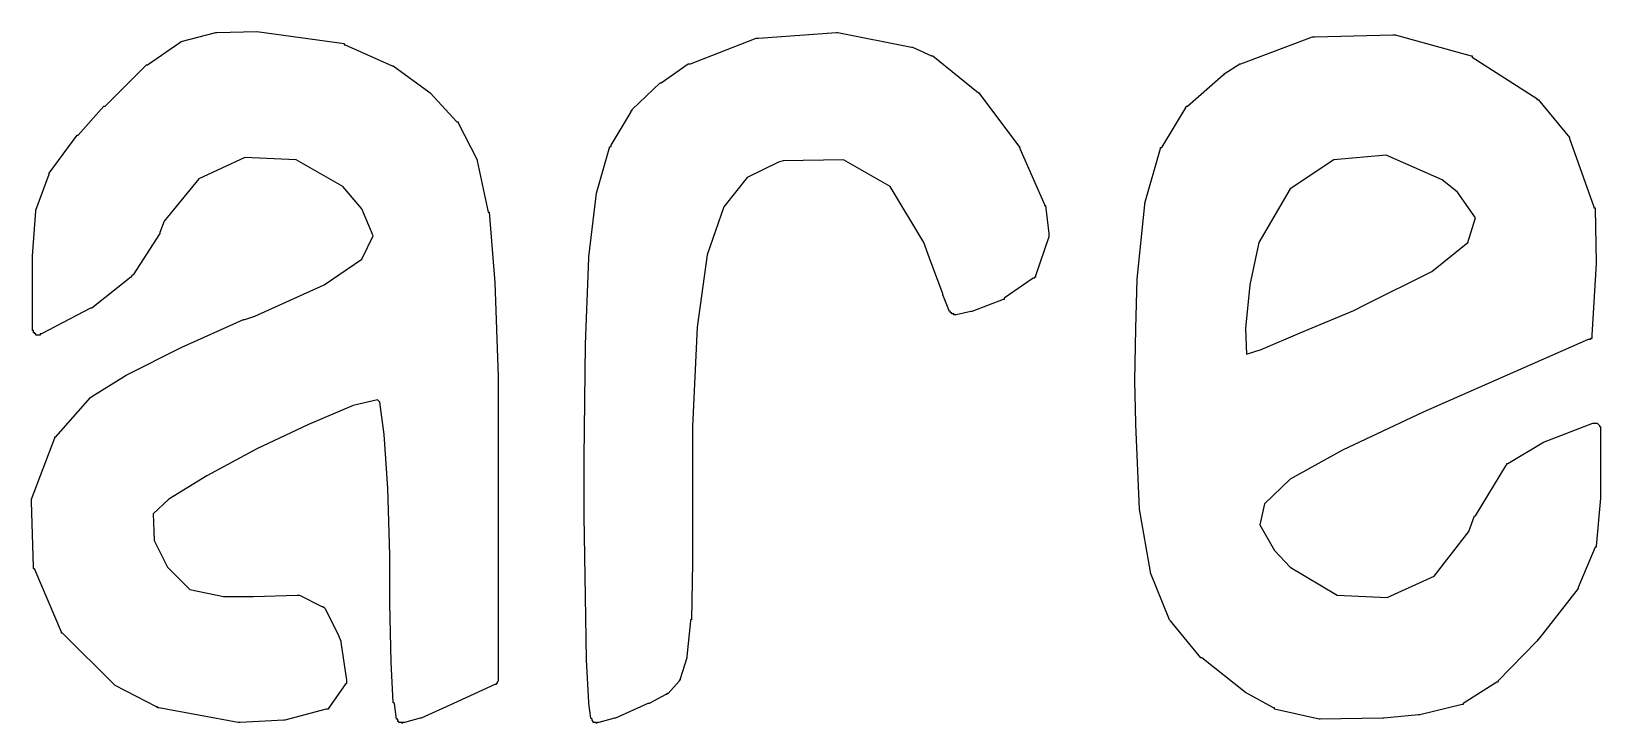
# Model space of a CAD drawing. Extents: x 122.8 to 186.2, y -119.4 to -70.3.
# Drawn here: x 184.746 to 186.151, y -112.034 to -111.414 of the extents above; entities that cross this region are included whole.
import ezdxf

# ---------------------------------------------------------------- set-up
doc = ezdxf.new("R2010")
doc.units = 0
doc.layers.add('BLACK', color=7, linetype='CONTINUOUS')

msp = doc.modelspace()

# ---------------------------------------------------------------- linework, layer by layer
at = {"layer": 'BLACK', "linetype": 'CONTINUOUS'}
for p, q in [((184.88, -111.423), (184.911, -111.415)), ((184.911, -111.415), (184.911, -111.415)), ((184.911, -111.415), (184.911, -111.415)), ((184.911, -111.415), (184.912, -111.415)), ((184.912, -111.415), (184.948, -111.414)), ((184.912, -111.415), (184.912, -111.415)), ((184.912, -111.415), (184.912, -111.415)), ((184.948, -111.414), (184.948, -111.414)), ((184.948, -111.414), (184.948, -111.414)), ((184.948, -111.414), (184.948, -111.414)), ((184.948, -111.414), (185.026, -111.425)), ((185.397, -111.42), (185.467, -111.415)), ((185.467, -111.415), (185.467, -111.415)), ((185.467, -111.415), (185.467, -111.415)), ((185.467, -111.415), (185.467, -111.415)), ((185.467, -111.415), (185.467, -111.415)), ((185.467, -111.415), (185.468, -111.415)), ((185.468, -111.415), (185.468, -111.415)), ((185.468, -111.415), (185.468, -111.415)), ((185.468, -111.415), (185.534, -111.428)), ((184.85, -111.444), (184.879, -111.424)), ((184.879, -111.424), (184.88, -111.423)), ((184.879, -111.424), (184.879, -111.424)), ((184.879, -111.424), (184.879, -111.424)), ((184.879, -111.424), (184.879, -111.424)), ((184.879, -111.424), (184.879, -111.424)), ((184.88, -111.423), (184.88, -111.423)), ((184.88, -111.423), (184.88, -111.423)), ((185.026, -111.425), (185.026, -111.425)), ((185.026, -111.425), (185.026, -111.425)), ((185.026, -111.425), (185.026, -111.425)), ((185.026, -111.425), (185.026, -111.426)), ((185.026, -111.426), (185.027, -111.426)), ((185.027, -111.426), (185.027, -111.426)), ((185.027, -111.426), (185.027, -111.426)), ((185.027, -111.426), (185.069, -111.445)), ((185.336, -111.443), (185.395, -111.42)), ((185.395, -111.42), (185.395, -111.42)), ((185.395, -111.42), (185.396, -111.42)), ((185.396, -111.42), (185.396, -111.42)), ((185.396, -111.42), (185.396, -111.42)), ((185.396, -111.42), (185.396, -111.42)), ((185.396, -111.42), (185.397, -111.42)), ((185.397, -111.42), (185.397, -111.42)), ((185.534, -111.428), (185.534, -111.428)), ((185.534, -111.428), (185.534, -111.428)), ((185.534, -111.428), (185.534, -111.428)), ((185.534, -111.428), (185.534, -111.428)), ((185.534, -111.428), (185.535, -111.428)), ((185.535, -111.428), (185.535, -111.428)), ((185.535, -111.428), (185.535, -111.428)), ((185.535, -111.428), (185.552, -111.436)), ((185.829, -111.443), (185.893, -111.419)), ((185.893, -111.419), (185.893, -111.419)), ((185.893, -111.419), (185.894, -111.419)), ((185.894, -111.419), (185.894, -111.419)), ((185.894, -111.419), (185.894, -111.419)), ((185.894, -111.419), (185.894, -111.419)), ((185.894, -111.419), (185.895, -111.419)), ((185.895, -111.419), (185.965, -111.417)), ((185.895, -111.419), (185.895, -111.419)), ((185.965, -111.417), (185.965, -111.417)), ((185.965, -111.417), (185.966, -111.417)), ((185.966, -111.417), (185.966, -111.417)), ((185.966, -111.417), (185.966, -111.417)), ((185.966, -111.417), (185.966, -111.417)), ((185.966, -111.417), (185.967, -111.417)), ((185.967, -111.417), (185.967, -111.417)), ((185.967, -111.417), (186.035, -111.436)), ((184.812, -111.481), (184.849, -111.444)), ((184.849, -111.444), (184.849, -111.444)), ((184.849, -111.444), (184.849, -111.444)), ((184.849, -111.444), (184.85, -111.444)), ((185.31, -111.46), (185.334, -111.443)), ((185.334, -111.443), (185.335, -111.443)), ((185.335, -111.443), (185.335, -111.443)), ((185.335, -111.443), (185.335, -111.443)), ((185.335, -111.443), (185.335, -111.443)), ((185.335, -111.443), (185.335, -111.443)), ((185.335, -111.443), (185.335, -111.443)), ((185.335, -111.443), (185.336, -111.443)), ((185.552, -111.436), (185.552, -111.436)), ((185.552, -111.436), (185.552, -111.436)), ((185.552, -111.436), (185.552, -111.436)), ((185.552, -111.436), (185.553, -111.436)), ((185.553, -111.436), (185.553, -111.436)), ((185.553, -111.436), (185.553, -111.436)), ((185.553, -111.436), (185.553, -111.436)), ((185.553, -111.436), (185.594, -111.469)), ((185.814, -111.452), (185.828, -111.443)), ((185.828, -111.443), (185.828, -111.443)), ((185.828, -111.443), (185.828, -111.443)), ((185.828, -111.443), (185.828, -111.443)), ((185.828, -111.443), (185.828, -111.443)), ((185.828, -111.443), (185.829, -111.443)), ((185.829, -111.443), (185.829, -111.443)), ((185.829, -111.443), (185.829, -111.443)), ((186.035, -111.436), (186.035, -111.436)), ((186.035, -111.436), (186.035, -111.436)), ((186.035, -111.436), (186.035, -111.436)), ((186.035, -111.436), (186.036, -111.436)), ((186.036, -111.436), (186.036, -111.437)), ((186.036, -111.437), (186.036, -111.437)), ((186.036, -111.437), (186.036, -111.437)), ((186.036, -111.437), (186.094, -111.474)), ((185.069, -111.445), (185.069, -111.445)), ((185.069, -111.445), (185.069, -111.445)), ((185.069, -111.445), (185.07, -111.445)), ((185.07, -111.445), (185.102, -111.468)), ((185.781, -111.481), (185.813, -111.453)), ((185.813, -111.453), (185.813, -111.453)), ((185.813, -111.453), (185.814, -111.453)), ((185.814, -111.453), (185.814, -111.452)), ((185.102, -111.468), (185.102, -111.468)), ((185.102, -111.468), (185.103, -111.469)), ((185.103, -111.469), (185.103, -111.469)), ((185.103, -111.469), (185.103, -111.469)), ((185.103, -111.469), (185.127, -111.495)), ((185.284, -111.484), (185.309, -111.46)), ((185.309, -111.46), (185.309, -111.46)), ((185.309, -111.46), (185.309, -111.46)), ((185.309, -111.46), (185.31, -111.46)), ((185.594, -111.469), (185.595, -111.469)), ((185.595, -111.469), (185.595, -111.469)), ((185.595, -111.469), (185.595, -111.469)), ((185.595, -111.469), (185.595, -111.47)), ((185.595, -111.47), (185.595, -111.47)), ((185.595, -111.47), (185.595, -111.47)), ((185.595, -111.47), (185.595, -111.47)), ((185.595, -111.47), (185.631, -111.518)), ((184.788, -111.507), (184.811, -111.481)), ((184.811, -111.481), (184.812, -111.481)), ((184.812, -111.481), (184.812, -111.481)), ((184.812, -111.481), (184.812, -111.481)), ((185.265, -111.516), (185.283, -111.486)), ((185.283, -111.486), (185.283, -111.485)), ((185.283, -111.485), (185.283, -111.485)), ((185.283, -111.485), (185.283, -111.485)), ((185.283, -111.485), (185.283, -111.485)), ((185.283, -111.485), (185.283, -111.485)), ((185.283, -111.485), (185.284, -111.485)), ((185.284, -111.485), (185.284, -111.484)), ((185.758, -111.518), (185.78, -111.482)), ((185.78, -111.482), (185.78, -111.481)), ((185.78, -111.481), (185.781, -111.481)), ((185.78, -111.482), (185.78, -111.482)), ((185.78, -111.482), (185.78, -111.482)), ((185.78, -111.482), (185.78, -111.482)), ((185.78, -111.482), (185.78, -111.482)), ((185.781, -111.481), (185.781, -111.481)), ((186.094, -111.474), (186.094, -111.474)), ((186.094, -111.474), (186.094, -111.475)), ((186.094, -111.475), (186.094, -111.475)), ((186.094, -111.475), (186.094, -111.475)), ((186.094, -111.475), (186.095, -111.475)), ((186.095, -111.475), (186.095, -111.475)), ((186.095, -111.475), (186.095, -111.475)), ((186.095, -111.475), (186.123, -111.509)), ((185.127, -111.495), (185.127, -111.495)), ((185.127, -111.495), (185.127, -111.495)), ((185.127, -111.495), (185.127, -111.495)), ((185.127, -111.495), (185.128, -111.495)), ((185.128, -111.495), (185.128, -111.496)), ((185.128, -111.496), (185.128, -111.496)), ((185.128, -111.496), (185.128, -111.496)), ((185.128, -111.496), (185.145, -111.529)), ((184.762, -111.541), (184.787, -111.507)), ((184.787, -111.507), (184.787, -111.507)), ((184.787, -111.507), (184.787, -111.507)), ((184.787, -111.507), (184.788, -111.507)), ((186.123, -111.509), (186.123, -111.509)), ((186.123, -111.509), (186.123, -111.509)), ((186.123, -111.509), (186.123, -111.51)), ((186.123, -111.51), (186.123, -111.51)), ((186.123, -111.51), (186.123, -111.51)), ((186.123, -111.51), (186.123, -111.51)), ((186.123, -111.51), (186.123, -111.51)), ((186.123, -111.51), (186.145, -111.571)), ((184.937, -111.527), (184.896, -111.546)), ((184.983, -111.529), (184.937, -111.527)), ((185.252, -111.559), (185.264, -111.517)), ((185.264, -111.517), (185.264, -111.517)), ((185.264, -111.517), (185.264, -111.517)), ((185.264, -111.517), (185.264, -111.517)), ((185.264, -111.517), (185.265, -111.517)), ((185.265, -111.517), (185.265, -111.516)), ((185.265, -111.516), (185.265, -111.516)), ((185.265, -111.516), (185.265, -111.516)), ((185.631, -111.518), (185.631, -111.518)), ((185.631, -111.518), (185.631, -111.518)), ((185.631, -111.518), (185.631, -111.518)), ((185.631, -111.518), (185.631, -111.518)), ((185.631, -111.518), (185.631, -111.518)), ((185.631, -111.518), (185.631, -111.519)), ((185.631, -111.519), (185.631, -111.519)), ((185.631, -111.519), (185.653, -111.569)), ((185.743, -111.568), (185.757, -111.519)), ((185.757, -111.519), (185.757, -111.518)), ((185.757, -111.518), (185.758, -111.518)), ((185.757, -111.519), (185.757, -111.519)), ((185.757, -111.519), (185.757, -111.519)), ((185.757, -111.519), (185.757, -111.519)), ((185.757, -111.519), (185.757, -111.519)), ((185.758, -111.518), (185.758, -111.518)), ((185.959, -111.525), (185.912, -111.529)), ((186.009, -111.547), (185.959, -111.525)), ((184.75, -111.574), (184.762, -111.542)), ((184.762, -111.542), (184.762, -111.541)), ((184.762, -111.541), (184.762, -111.541)), ((184.762, -111.541), (184.762, -111.541)), ((184.762, -111.542), (184.762, -111.542)), ((184.762, -111.542), (184.762, -111.542)), ((184.762, -111.542), (184.762, -111.542)), ((184.762, -111.542), (184.762, -111.542)), ((185.025, -111.553), (184.983, -111.529)), ((185.145, -111.529), (185.145, -111.529)), ((185.145, -111.529), (185.145, -111.529)), ((185.145, -111.529), (185.145, -111.529)), ((185.145, -111.529), (185.145, -111.53)), ((185.145, -111.53), (185.145, -111.53)), ((185.145, -111.53), (185.145, -111.53)), ((185.145, -111.53), (185.145, -111.53)), ((185.145, -111.53), (185.155, -111.576)), ((185.415, -111.531), (185.387, -111.545)), ((185.419, -111.53), (185.415, -111.531)), ((185.473, -111.529), (185.419, -111.53)), ((185.515, -111.553), (185.473, -111.529)), ((185.912, -111.529), (185.873, -111.555)), ((184.896, -111.546), (184.865, -111.584)), ((185.042, -111.573), (185.025, -111.553)), ((185.387, -111.545), (185.366, -111.571)), ((185.545, -111.603), (185.515, -111.553)), ((185.873, -111.555), (185.845, -111.603)), ((186.023, -111.558), (186.009, -111.547)), ((185.245, -111.616), (185.252, -111.559)), ((185.252, -111.559), (185.252, -111.559)), ((185.252, -111.559), (185.252, -111.559)), ((185.252, -111.559), (185.252, -111.559)), ((185.366, -111.571), (185.351, -111.614)), ((185.653, -111.569), (185.653, -111.569)), ((185.653, -111.569), (185.653, -111.569)), ((185.653, -111.569), (185.653, -111.569)), ((185.653, -111.569), (185.653, -111.57)), ((185.653, -111.57), (185.654, -111.57)), ((185.654, -111.57), (185.654, -111.57)), ((185.654, -111.57), (185.654, -111.57)), ((185.654, -111.57), (185.657, -111.595)), ((185.736, -111.636), (185.743, -111.569)), ((185.743, -111.569), (185.743, -111.568)), ((185.743, -111.568), (185.743, -111.568)), ((185.743, -111.569), (185.743, -111.569)), ((186.039, -111.581), (186.023, -111.558)), ((186.145, -111.571), (186.145, -111.571)), ((186.145, -111.571), (186.145, -111.572)), ((184.747, -111.615), (184.75, -111.575)), ((184.75, -111.575), (184.75, -111.574)), ((184.75, -111.574), (184.75, -111.574)), ((184.75, -111.574), (184.75, -111.574)), ((184.75, -111.574), (184.75, -111.574)), ((184.75, -111.575), (184.75, -111.575)), ((184.75, -111.575), (184.75, -111.575)), ((184.75, -111.575), (184.75, -111.575)), ((184.865, -111.584), (184.861, -111.594)), ((185.052, -111.597), (185.042, -111.573)), ((185.155, -111.576), (185.155, -111.576)), ((185.155, -111.576), (185.156, -111.576)), ((185.156, -111.576), (185.156, -111.576)), ((185.156, -111.576), (185.161, -111.639)), ((186.032, -111.603), (186.039, -111.581)), ((186.145, -111.572), (186.146, -111.572)), ((186.146, -111.572), (186.146, -111.572)), ((186.146, -111.572), (186.146, -111.572)), ((186.146, -111.572), (186.146, -111.573)), ((186.146, -111.573), (186.146, -111.573)), ((186.146, -111.573), (186.147, -111.621)), ((184.861, -111.595), (184.837, -111.632)), ((184.861, -111.594), (184.861, -111.594)), ((184.861, -111.594), (184.861, -111.594)), ((184.861, -111.594), (184.861, -111.595)), ((185.042, -111.618), (185.052, -111.597)), ((185.657, -111.598), (185.645, -111.633)), ((185.657, -111.595), (185.657, -111.595)), ((185.657, -111.595), (185.657, -111.596)), ((185.657, -111.596), (185.657, -111.596)), ((185.657, -111.596), (185.657, -111.596)), ((185.657, -111.596), (185.657, -111.596)), ((185.657, -111.596), (185.657, -111.597)), ((185.657, -111.597), (185.657, -111.597)), ((185.657, -111.597), (185.657, -111.597)), ((185.657, -111.597), (185.657, -111.597)), ((185.657, -111.597), (185.657, -111.598)), ((185.657, -111.598), (185.657, -111.598)), ((185.55, -111.617), (185.545, -111.603)), ((185.845, -111.603), (185.837, -111.641)), ((186, -111.629), (186.032, -111.603)), ((184.747, -111.681), (184.747, -111.615)), ((184.747, -111.615), (184.747, -111.615)), ((184.747, -111.615), (184.747, -111.615)), ((185.008, -111.641), (185.042, -111.618)), ((185.242, -111.694), (185.245, -111.617)), ((185.245, -111.617), (185.245, -111.616)), ((185.245, -111.617), (185.245, -111.617)), ((185.245, -111.617), (185.245, -111.617)), ((185.351, -111.614), (185.342, -111.679)), ((185.562, -111.649), (185.55, -111.617)), ((185.55, -111.617), (185.55, -111.617)), ((185.55, -111.617), (185.55, -111.617)), ((186.147, -111.622), (186.143, -111.686)), ((186.147, -111.621), (186.147, -111.621)), ((186.147, -111.621), (186.147, -111.621)), ((186.147, -111.621), (186.147, -111.622)), ((184.835, -111.634), (184.8, -111.662)), ((184.836, -111.633), (184.835, -111.634)), ((184.837, -111.632), (184.836, -111.633)), ((184.836, -111.633), (184.836, -111.633)), ((184.836, -111.633), (184.836, -111.633)), ((184.836, -111.633), (184.836, -111.633)), ((184.836, -111.633), (184.836, -111.633)), ((184.837, -111.632), (184.837, -111.632)), ((184.946, -111.669), (185.008, -111.641)), ((185.161, -111.639), (185.161, -111.639)), ((185.161, -111.639), (185.161, -111.639)), ((185.161, -111.639), (185.161, -111.639)), ((185.161, -111.639), (185.164, -111.723)), ((185.643, -111.635), (185.617, -111.653)), ((185.644, -111.635), (185.643, -111.635)), ((185.643, -111.635), (185.643, -111.635)), ((185.643, -111.635), (185.643, -111.635)), ((185.645, -111.634), (185.644, -111.634)), ((185.644, -111.634), (185.644, -111.634)), ((185.644, -111.634), (185.644, -111.634)), ((185.644, -111.634), (185.644, -111.634)), ((185.644, -111.634), (185.644, -111.634)), ((185.644, -111.634), (185.644, -111.635)), ((185.645, -111.633), (185.645, -111.633)), ((185.645, -111.633), (185.645, -111.633)), ((185.645, -111.633), (185.645, -111.633)), ((185.645, -111.633), (185.645, -111.633)), ((185.645, -111.633), (185.645, -111.633)), ((185.645, -111.633), (185.645, -111.634)), ((185.735, -111.68), (185.736, -111.636)), ((185.736, -111.636), (185.736, -111.636)), ((185.736, -111.636), (185.736, -111.636)), ((185.736, -111.636), (185.736, -111.636)), ((185.837, -111.641), (185.833, -111.68)), ((185.94, -111.659), (186, -111.629)), ((185.562, -111.65), (185.562, -111.649)), ((185.562, -111.649), (185.562, -111.649)), ((185.568, -111.665), (185.562, -111.65)), ((185.562, -111.65), (185.562, -111.65)), ((185.616, -111.654), (185.588, -111.665)), ((185.617, -111.654), (185.616, -111.654)), ((185.616, -111.654), (185.616, -111.654)), ((185.616, -111.654), (185.616, -111.654)), ((185.616, -111.654), (185.616, -111.654)), ((185.617, -111.653), (185.617, -111.653)), ((185.617, -111.653), (185.617, -111.654)), ((185.617, -111.654), (185.617, -111.654)), ((184.799, -111.662), (184.755, -111.685)), ((184.8, -111.662), (184.799, -111.662)), ((184.799, -111.662), (184.799, -111.662)), ((184.799, -111.662), (184.799, -111.662)), ((184.799, -111.662), (184.799, -111.662)), ((184.8, -111.662), (184.8, -111.662)), ((184.8, -111.662), (184.8, -111.662)), ((184.937, -111.672), (184.946, -111.669)), ((185.569, -111.665), (185.568, -111.665)), ((185.569, -111.666), (185.569, -111.665)), ((185.569, -111.665), (185.569, -111.665)), ((185.569, -111.665), (185.569, -111.665)), ((185.569, -111.665), (185.569, -111.665)), ((185.57, -111.666), (185.569, -111.666)), ((185.569, -111.666), (185.569, -111.666)), ((185.569, -111.666), (185.569, -111.666)), ((185.57, -111.667), (185.57, -111.666)), ((185.57, -111.666), (185.57, -111.666)), ((185.571, -111.667), (185.57, -111.667)), ((185.57, -111.667), (185.57, -111.667)), ((185.57, -111.667), (185.57, -111.667)), ((185.572, -111.667), (185.571, -111.667)), ((185.571, -111.667), (185.571, -111.667)), ((185.571, -111.667), (185.571, -111.667)), ((185.571, -111.667), (185.571, -111.667)), ((185.572, -111.668), (185.572, -111.667)), ((185.572, -111.667), (185.572, -111.667)), ((185.572, -111.667), (185.572, -111.667)), ((185.572, -111.667), (185.572, -111.667)), ((185.573, -111.668), (185.572, -111.668)), ((185.574, -111.668), (185.573, -111.668)), ((185.573, -111.668), (185.573, -111.668)), ((185.573, -111.668), (185.573, -111.668)), ((185.573, -111.668), (185.573, -111.668)), ((185.587, -111.665), (185.574, -111.668)), ((185.574, -111.668), (185.574, -111.668)), ((185.588, -111.665), (185.587, -111.665)), ((185.587, -111.665), (185.587, -111.665)), ((185.587, -111.665), (185.587, -111.665)), ((185.587, -111.665), (185.587, -111.665)), ((185.588, -111.665), (185.588, -111.665)), ((185.588, -111.665), (185.588, -111.665)), ((185.588, -111.665), (185.588, -111.665)), ((185.882, -111.684), (185.93, -111.664)), ((185.93, -111.664), (185.94, -111.659)), ((184.747, -111.682), (184.747, -111.681)), ((184.747, -111.681), (184.747, -111.681)), ((184.747, -111.681), (184.747, -111.681)), ((184.748, -111.682), (184.747, -111.682)), ((184.747, -111.682), (184.747, -111.682)), ((184.747, -111.682), (184.747, -111.682)), ((184.748, -111.683), (184.748, -111.682)), ((184.748, -111.684), (184.748, -111.683)), ((184.748, -111.683), (184.748, -111.683)), ((184.748, -111.683), (184.748, -111.683)), ((184.748, -111.683), (184.748, -111.683)), ((184.748, -111.683), (184.748, -111.683)), ((184.88, -111.697), (184.936, -111.672)), ((184.936, -111.672), (184.937, -111.672)), ((184.937, -111.672), (184.937, -111.672)), ((184.937, -111.672), (184.937, -111.672)), ((185.342, -111.679), (185.338, -111.768)), ((185.734, -111.727), (185.735, -111.68)), ((185.735, -111.68), (185.735, -111.68)), ((185.833, -111.68), (185.834, -111.703)), ((184.749, -111.684), (184.748, -111.684)), ((184.748, -111.684), (184.748, -111.684)), ((184.748, -111.684), (184.748, -111.684)), ((184.749, -111.685), (184.749, -111.684)), ((184.749, -111.684), (184.749, -111.684)), ((184.75, -111.685), (184.749, -111.685)), ((184.749, -111.685), (184.749, -111.685)), ((184.749, -111.685), (184.749, -111.685)), ((184.75, -111.686), (184.75, -111.685)), ((184.75, -111.685), (184.75, -111.685)), ((184.75, -111.685), (184.75, -111.685)), ((184.75, -111.685), (184.75, -111.685)), ((184.751, -111.686), (184.75, -111.686)), ((184.752, -111.686), (184.751, -111.686)), ((184.751, -111.686), (184.751, -111.686)), ((184.751, -111.686), (184.751, -111.686)), ((184.751, -111.686), (184.751, -111.686)), ((184.753, -111.686), (184.752, -111.686)), ((184.752, -111.686), (184.752, -111.686)), ((184.752, -111.686), (184.752, -111.686)), ((184.752, -111.686), (184.752, -111.686)), ((184.754, -111.686), (184.753, -111.686)), ((184.753, -111.686), (184.753, -111.686)), ((184.753, -111.686), (184.753, -111.686)), ((184.753, -111.686), (184.753, -111.686)), ((184.753, -111.686), (184.753, -111.686)), ((184.755, -111.685), (184.754, -111.685)), ((184.754, -111.685), (184.754, -111.686)), ((184.754, -111.686), (184.754, -111.686)), ((184.754, -111.686), (184.754, -111.686)), ((184.755, -111.685), (184.755, -111.685)), ((184.831, -111.722), (184.88, -111.697)), ((184.88, -111.697), (184.88, -111.697)), ((184.88, -111.697), (184.88, -111.697)), ((184.88, -111.697), (184.88, -111.697)), ((185.241, -111.796), (185.242, -111.694)), ((185.242, -111.694), (185.242, -111.694)), ((185.242, -111.694), (185.242, -111.694)), ((185.242, -111.694), (185.242, -111.694)), ((185.847, -111.699), (185.882, -111.684)), ((186.14, -111.69), (185.992, -111.755)), ((186.141, -111.69), (186.14, -111.69)), ((186.142, -111.69), (186.141, -111.69)), ((186.141, -111.69), (186.141, -111.69)), ((186.141, -111.69), (186.141, -111.69)), ((186.141, -111.69), (186.141, -111.69)), ((186.143, -111.689), (186.142, -111.689)), ((186.142, -111.689), (186.142, -111.689)), ((186.142, -111.689), (186.142, -111.689)), ((186.142, -111.689), (186.142, -111.689)), ((186.142, -111.689), (186.142, -111.69)), ((186.142, -111.69), (186.142, -111.69)), ((186.143, -111.686), (186.143, -111.686)), ((186.143, -111.686), (186.143, -111.686)), ((186.143, -111.686), (186.143, -111.687)), ((186.143, -111.687), (186.143, -111.687)), ((186.143, -111.687), (186.143, -111.687)), ((186.143, -111.687), (186.143, -111.687)), ((186.143, -111.687), (186.143, -111.688)), ((186.143, -111.688), (186.143, -111.688)), ((186.143, -111.688), (186.143, -111.688)), ((186.143, -111.688), (186.143, -111.688)), ((186.143, -111.688), (186.143, -111.689)), ((186.143, -111.689), (186.143, -111.689)), ((185.834, -111.703), (185.847, -111.699)), ((184.8, -111.741), (184.831, -111.722)), ((184.831, -111.722), (184.831, -111.722)), ((184.831, -111.722), (184.831, -111.722)), ((184.831, -111.722), (184.831, -111.722)), ((185.164, -111.723), (185.164, -111.723)), ((185.164, -111.723), (185.164, -111.723)), ((185.164, -111.723), (185.164, -111.723)), ((185.164, -111.723), (185.164, -111.779)), ((185.735, -111.765), (185.734, -111.727)), ((185.734, -111.727), (185.734, -111.727)), ((185.734, -111.727), (185.734, -111.727)), ((185.734, -111.727), (185.734, -111.727)), ((184.768, -111.777), (184.799, -111.742)), ((184.799, -111.742), (184.8, -111.741)), ((184.799, -111.742), (184.799, -111.742)), ((184.799, -111.742), (184.799, -111.742)), ((184.799, -111.742), (184.799, -111.742)), ((184.799, -111.742), (184.799, -111.742)), ((184.8, -111.741), (184.8, -111.741)), ((184.8, -111.741), (184.8, -111.741)), ((185.034, -111.749), (184.994, -111.766)), ((185.056, -111.744), (185.034, -111.749)), ((185.058, -111.746), (185.056, -111.744)), ((185.062, -111.775), (185.058, -111.746)), ((184.994, -111.766), (184.948, -111.788)), ((185.735, -111.766), (185.735, -111.765)), ((185.735, -111.765), (185.735, -111.765)), ((185.735, -111.765), (185.735, -111.765)), ((185.738, -111.842), (185.735, -111.766)), ((185.992, -111.755), (185.92, -111.789)), ((186.1, -111.782), (186.144, -111.765)), ((186.144, -111.765), (186.144, -111.765)), ((186.144, -111.765), (186.144, -111.765)), ((186.144, -111.765), (186.145, -111.765)), ((186.145, -111.765), (186.145, -111.765)), ((186.145, -111.765), (186.145, -111.765)), ((186.145, -111.765), (186.145, -111.765)), ((186.145, -111.765), (186.146, -111.765)), ((186.146, -111.765), (186.146, -111.765)), ((186.146, -111.765), (186.146, -111.765)), ((186.146, -111.765), (186.146, -111.765)), ((186.146, -111.765), (186.147, -111.765)), ((186.147, -111.765), (186.147, -111.765)), ((186.147, -111.765), (186.147, -111.765)), ((186.147, -111.765), (186.147, -111.765)), ((186.147, -111.765), (186.148, -111.765)), ((186.148, -111.765), (186.148, -111.765)), ((186.148, -111.765), (186.148, -111.765)), ((186.148, -111.765), (186.148, -111.765)), ((186.148, -111.765), (186.149, -111.766)), ((186.149, -111.766), (186.149, -111.766)), ((186.149, -111.766), (186.149, -111.766)), ((186.149, -111.766), (186.149, -111.766)), ((186.149, -111.766), (186.149, -111.766)), ((186.149, -111.766), (186.149, -111.766)), ((186.149, -111.766), (186.149, -111.766)), ((186.149, -111.766), (186.15, -111.767)), ((186.15, -111.767), (186.15, -111.767)), ((186.15, -111.767), (186.15, -111.767)), ((186.15, -111.767), (186.15, -111.767)), ((186.15, -111.767), (186.15, -111.768)), ((184.746, -111.833), (184.767, -111.778)), ((184.767, -111.778), (184.767, -111.777)), ((184.767, -111.777), (184.767, -111.777)), ((184.767, -111.777), (184.767, -111.777)), ((184.767, -111.777), (184.768, -111.777)), ((184.767, -111.778), (184.767, -111.778)), ((184.767, -111.778), (184.767, -111.778)), ((184.768, -111.777), (184.768, -111.777)), ((185.065, -111.823), (185.062, -111.775)), ((185.164, -111.779), (185.164, -111.995)), ((185.338, -111.768), (185.338, -111.815)), ((186.15, -111.768), (186.15, -111.768)), ((186.15, -111.768), (186.15, -111.768)), ((186.15, -111.768), (186.15, -111.768)), ((186.15, -111.768), (186.151, -111.768)), ((186.151, -111.768), (186.151, -111.769)), ((186.151, -111.769), (186.151, -111.769)), ((186.151, -111.769), (186.151, -111.769)), ((186.151, -111.769), (186.151, -111.769)), ((186.151, -111.769), (186.151, -111.77)), ((186.151, -111.77), (186.151, -111.832)), ((184.948, -111.788), (184.903, -111.812)), ((185.92, -111.789), (185.873, -111.815)), ((186.068, -111.801), (186.1, -111.782)), ((186.1, -111.782), (186.1, -111.782)), ((186.1, -111.782), (186.1, -111.782)), ((186.1, -111.782), (186.1, -111.782)), ((186.1, -111.782), (186.1, -111.782)), ((186.1, -111.782), (186.1, -111.782)), ((186.1, -111.782), (186.1, -111.782)), ((185.241, -111.796), (185.241, -111.796)), ((185.241, -111.848), (185.241, -111.796)), ((186.039, -111.848), (186.066, -111.803)), ((186.066, -111.803), (186.067, -111.802)), ((186.066, -111.803), (186.066, -111.803)), ((186.066, -111.803), (186.066, -111.803)), ((186.067, -111.802), (186.067, -111.801)), ((186.067, -111.801), (186.068, -111.801)), ((186.067, -111.802), (186.067, -111.802)), ((186.067, -111.802), (186.067, -111.802)), ((186.067, -111.802), (186.067, -111.802)), ((186.067, -111.802), (186.067, -111.802)), ((186.068, -111.801), (186.068, -111.801)), ((186.068, -111.801), (186.068, -111.801)), ((184.903, -111.812), (184.869, -111.833)), ((185.067, -111.883), (185.065, -111.823)), ((185.338, -111.815), (185.338, -111.89)), ((185.873, -111.815), (185.85, -111.837)), ((184.746, -111.834), (184.746, -111.833)), ((184.746, -111.835), (184.746, -111.834)), ((184.746, -111.834), (184.746, -111.834)), ((184.746, -111.834), (184.746, -111.834)), ((184.746, -111.834), (184.746, -111.834)), ((184.748, -111.894), (184.746, -111.835)), ((184.746, -111.835), (184.746, -111.835)), ((184.746, -111.835), (184.746, -111.835)), ((184.869, -111.833), (184.855, -111.846)), ((185.85, -111.837), (185.846, -111.856)), ((186.151, -111.832), (186.147, -111.875)), ((186.151, -111.832), (186.151, -111.832)), ((186.151, -111.832), (186.151, -111.832)), ((184.855, -111.846), (184.856, -111.87)), ((185.242, -111.92), (185.241, -111.848)), ((185.241, -111.848), (185.241, -111.848)), ((185.748, -111.898), (185.738, -111.842)), ((185.738, -111.842), (185.738, -111.842)), ((185.738, -111.842), (185.738, -111.842)), ((185.738, -111.842), (185.738, -111.842)), ((186.033, -111.862), (186.038, -111.848)), ((186.038, -111.848), (186.038, -111.848)), ((186.038, -111.848), (186.039, -111.848)), ((186.039, -111.848), (186.039, -111.848)), ((185.846, -111.856), (185.859, -111.879)), ((186.002, -111.902), (186.033, -111.862)), ((184.856, -111.87), (184.868, -111.894)), ((185.859, -111.879), (185.873, -111.894)), ((186.146, -111.876), (186.131, -111.912)), ((186.147, -111.876), (186.146, -111.876)), ((186.147, -111.875), (186.147, -111.875)), ((186.147, -111.875), (186.147, -111.875)), ((186.147, -111.875), (186.147, -111.875)), ((186.147, -111.875), (186.147, -111.876)), ((186.147, -111.876), (186.147, -111.876)), ((186.147, -111.876), (186.147, -111.876)), ((184.748, -111.895), (184.748, -111.894)), ((184.868, -111.894), (184.888, -111.914)), ((185.067, -111.926), (185.067, -111.883)), ((185.338, -111.89), (185.337, -111.941)), ((185.338, -111.89), (185.338, -111.89)), ((185.338, -111.89), (185.338, -111.89)), ((185.338, -111.89), (185.338, -111.89)), ((185.873, -111.894), (185.915, -111.919)), ((184.749, -111.896), (184.748, -111.895)), ((184.748, -111.895), (184.748, -111.895)), ((184.748, -111.895), (184.748, -111.895)), ((184.748, -111.895), (184.748, -111.895)), ((184.773, -111.952), (184.749, -111.896)), ((184.749, -111.896), (184.749, -111.896)), ((184.749, -111.896), (184.749, -111.896)), ((185.748, -111.899), (185.748, -111.898)), ((185.748, -111.898), (185.748, -111.898)), ((185.748, -111.898), (185.748, -111.898)), ((185.765, -111.941), (185.748, -111.899)), ((185.748, -111.899), (185.748, -111.899)), ((185.748, -111.899), (185.748, -111.899)), ((185.748, -111.899), (185.748, -111.899)), ((185.748, -111.899), (185.748, -111.899)), ((185.96, -111.921), (186.002, -111.902)), ((184.888, -111.914), (184.918, -111.92)), ((184.918, -111.92), (184.945, -111.92)), ((184.945, -111.92), (184.984, -111.919)), ((184.945, -111.92), (184.945, -111.92)), ((184.945, -111.92), (184.945, -111.92)), ((184.984, -111.919), (184.984, -111.919)), ((184.984, -111.919), (184.984, -111.919)), ((184.984, -111.919), (184.984, -111.919)), ((184.984, -111.919), (184.984, -111.919)), ((184.984, -111.919), (184.985, -111.919)), ((184.985, -111.919), (184.985, -111.919)), ((184.985, -111.919), (184.985, -111.919)), ((184.985, -111.919), (184.985, -111.919)), ((184.985, -111.919), (184.986, -111.919)), ((184.986, -111.919), (184.986, -111.919)), ((184.986, -111.919), (184.986, -111.919)), ((184.986, -111.919), (185.006, -111.929)), ((185.243, -111.977), (185.242, -111.92)), ((185.242, -111.92), (185.242, -111.92)), ((185.915, -111.919), (185.96, -111.921)), ((186.131, -111.913), (186.099, -111.954)), ((186.131, -111.912), (186.131, -111.912)), ((186.131, -111.912), (186.131, -111.912)), ((186.131, -111.912), (186.131, -111.912)), ((186.131, -111.912), (186.131, -111.912)), ((186.131, -111.912), (186.131, -111.913)), ((186.131, -111.913), (186.131, -111.913)), ((186.131, -111.913), (186.131, -111.913)), ((185.006, -111.929), (185.006, -111.929)), ((185.006, -111.929), (185.006, -111.929)), ((185.006, -111.929), (185.007, -111.929)), ((185.007, -111.929), (185.007, -111.929)), ((185.007, -111.929), (185.007, -111.929)), ((185.007, -111.929), (185.007, -111.929)), ((185.007, -111.929), (185.007, -111.929)), ((185.007, -111.929), (185.008, -111.93)), ((185.008, -111.93), (185.008, -111.93)), ((185.008, -111.93), (185.008, -111.93)), ((185.008, -111.93), (185.008, -111.93)), ((185.008, -111.93), (185.008, -111.93)), ((185.008, -111.93), (185.008, -111.93)), ((185.008, -111.93), (185.009, -111.931)), ((185.009, -111.931), (185.009, -111.931)), ((185.009, -111.931), (185.021, -111.955)), ((185.068, -111.979), (185.067, -111.926)), ((185.067, -111.926), (185.067, -111.926)), ((185.067, -111.926), (185.067, -111.926)), ((185.067, -111.926), (185.067, -111.926)), ((185.336, -111.942), (185.333, -111.974)), ((185.337, -111.941), (185.336, -111.941)), ((185.336, -111.941), (185.336, -111.942)), ((185.337, -111.941), (185.337, -111.941)), ((185.766, -111.942), (185.765, -111.941)), ((185.765, -111.941), (185.765, -111.941)), ((185.765, -111.941), (185.765, -111.941)), ((185.765, -111.941), (185.765, -111.941)), ((185.765, -111.941), (185.765, -111.941)), ((185.793, -111.975), (185.766, -111.942)), ((185.766, -111.942), (185.766, -111.942)), ((185.766, -111.942), (185.766, -111.942)), ((184.773, -111.953), (184.773, -111.952)), ((184.773, -111.952), (184.773, -111.952)), ((184.774, -111.953), (184.773, -111.953)), ((184.773, -111.953), (184.773, -111.953)), ((184.773, -111.953), (184.773, -111.953)), ((184.82, -111.999), (184.774, -111.953)), ((184.774, -111.953), (184.774, -111.953)), ((184.774, -111.953), (184.774, -111.953)), ((185.021, -111.955), (185.021, -111.955)), ((185.021, -111.955), (185.021, -111.955)), ((185.021, -111.955), (185.021, -111.955)), ((185.021, -111.955), (185.023, -111.96)), ((185.023, -111.96), (185.023, -111.96)), ((185.023, -111.96), (185.023, -111.96)), ((185.023, -111.96), (185.023, -111.961)), ((185.023, -111.961), (185.028, -111.995)), ((186.094, -111.96), (186.059, -111.996)), ((186.099, -111.954), (186.094, -111.96)), ((186.094, -111.96), (186.094, -111.96)), ((186.094, -111.96), (186.094, -111.96)), ((186.094, -111.96), (186.094, -111.96)), ((186.099, -111.954), (186.099, -111.954)), ((186.099, -111.954), (186.099, -111.954)), ((186.099, -111.954), (186.099, -111.954)), ((185.245, -112.015), (185.243, -111.977)), ((185.243, -111.977), (185.243, -111.977)), ((185.243, -111.977), (185.243, -111.977)), ((185.243, -111.977), (185.243, -111.977)), ((185.333, -111.975), (185.327, -111.994)), ((185.333, -111.974), (185.333, -111.974)), ((185.333, -111.974), (185.333, -111.974)), ((185.333, -111.974), (185.333, -111.974)), ((185.333, -111.974), (185.333, -111.974)), ((185.333, -111.974), (185.333, -111.975)), ((185.333, -111.975), (185.333, -111.975)), ((185.333, -111.975), (185.333, -111.975)), ((185.794, -111.975), (185.793, -111.975)), ((185.793, -111.975), (185.793, -111.975)), ((185.793, -111.975), (185.793, -111.975)), ((185.793, -111.975), (185.793, -111.975)), ((185.793, -111.975), (185.793, -111.975)), ((185.833, -112.006), (185.794, -111.975)), ((185.794, -111.975), (185.794, -111.975)), ((185.794, -111.975), (185.794, -111.975)), ((185.07, -112.015), (185.068, -111.979)), ((185.068, -111.979), (185.068, -111.979)), ((185.068, -111.979), (185.068, -111.979)), ((185.068, -111.979), (185.068, -111.979)), ((184.821, -112), (184.82, -111.999)), ((184.82, -111.999), (184.82, -111.999)), ((184.82, -111.999), (184.82, -111.999)), ((184.82, -111.999), (184.82, -111.999)), ((184.858, -112.019), (184.821, -112)), ((184.821, -112), (184.821, -112)), ((184.821, -112), (184.821, -112)), ((184.821, -112), (184.821, -112)), ((185.027, -111.999), (185.013, -112.019)), ((185.028, -111.998), (185.027, -111.999)), ((185.028, -111.995), (185.028, -111.995)), ((185.028, -111.995), (185.028, -111.995)), ((185.028, -111.995), (185.028, -111.996)), ((185.028, -111.996), (185.028, -111.996)), ((185.028, -111.996), (185.028, -111.996)), ((185.028, -111.996), (185.028, -111.996)), ((185.028, -111.996), (185.028, -111.997)), ((185.028, -111.997), (185.028, -111.997)), ((185.028, -111.997), (185.028, -111.997)), ((185.028, -111.997), (185.028, -111.997)), ((185.028, -111.997), (185.028, -111.998)), ((185.028, -111.998), (185.028, -111.998)), ((185.028, -111.998), (185.028, -111.998)), ((185.028, -111.998), (185.028, -111.998)), ((185.161, -111.999), (185.124, -112.016)), ((185.162, -111.999), (185.161, -111.999)), ((185.161, -111.999), (185.161, -111.999)), ((185.161, -111.999), (185.161, -111.999)), ((185.163, -111.998), (185.162, -111.998)), ((185.162, -111.998), (185.162, -111.998)), ((185.162, -111.998), (185.162, -111.998)), ((185.162, -111.998), (185.162, -111.999)), ((185.162, -111.999), (185.162, -111.999)), ((185.162, -111.999), (185.162, -111.999)), ((185.164, -111.996), (185.163, -111.997)), ((185.163, -111.997), (185.163, -111.997)), ((185.163, -111.997), (185.163, -111.997)), ((185.163, -111.997), (185.163, -111.997)), ((185.163, -111.997), (185.163, -111.997)), ((185.163, -111.997), (185.163, -111.998)), ((185.163, -111.998), (185.163, -111.998)), ((185.163, -111.998), (185.163, -111.998)), ((185.164, -111.995), (185.164, -111.995)), ((185.164, -111.995), (185.164, -111.996)), ((185.164, -111.996), (185.164, -111.996)), ((185.164, -111.996), (185.164, -111.996)), ((185.164, -111.996), (185.164, -111.996)), ((185.326, -111.996), (185.316, -112.007)), ((185.327, -111.995), (185.326, -111.995)), ((185.326, -111.995), (185.326, -111.995)), ((185.326, -111.995), (185.326, -111.995)), ((185.326, -111.995), (185.326, -111.995)), ((185.326, -111.995), (185.326, -111.996)), ((185.326, -111.996), (185.326, -111.996)), ((185.326, -111.996), (185.326, -111.996)), ((185.327, -111.994), (185.327, -111.994)), ((185.327, -111.994), (185.327, -111.994)), ((185.327, -111.994), (185.327, -111.994)), ((185.327, -111.994), (185.327, -111.995)), ((185.858, -112.02), (185.833, -112.006)), ((185.833, -112.006), (185.833, -112.006)), ((185.833, -112.006), (185.833, -112.006)), ((185.833, -112.006), (185.833, -112.006)), ((186.058, -111.997), (186.028, -112.016)), ((186.059, -111.997), (186.058, -111.997)), ((186.058, -111.997), (186.058, -111.997)), ((186.058, -111.997), (186.058, -111.997)), ((186.059, -111.996), (186.059, -111.996)), ((186.059, -111.996), (186.059, -111.996)), ((186.059, -111.996), (186.059, -111.996)), ((186.059, -111.996), (186.059, -111.997)), ((184.859, -112.019), (184.858, -112.019)), ((184.858, -112.019), (184.858, -112.019)), ((184.859, -112.02), (184.859, -112.019)), ((184.859, -112.019), (184.859, -112.019)), ((184.86, -112.02), (184.859, -112.02)), ((184.859, -112.02), (184.859, -112.02)), ((184.931, -112.033), (184.86, -112.02)), ((184.86, -112.02), (184.86, -112.02)), ((185.013, -112.02), (185.012, -112.02)), ((185.012, -112.02), (185.012, -112.021)), ((185.013, -112.019), (185.013, -112.019)), ((185.013, -112.019), (185.013, -112.02)), ((185.013, -112.02), (185.013, -112.02)), ((185.013, -112.02), (185.013, -112.02)), ((185.013, -112.02), (185.013, -112.02)), ((185.071, -112.016), (185.07, -112.015)), ((185.073, -112.03), (185.071, -112.016)), ((185.071, -112.016), (185.071, -112.016)), ((185.071, -112.016), (185.071, -112.016)), ((185.124, -112.016), (185.095, -112.029)), ((185.124, -112.016), (185.124, -112.016)), ((185.124, -112.016), (185.124, -112.016)), ((185.124, -112.016), (185.124, -112.016)), ((185.245, -112.016), (185.245, -112.015)), ((185.245, -112.015), (185.245, -112.015)), ((185.247, -112.029), (185.245, -112.016)), ((185.245, -112.016), (185.245, -112.016)), ((185.298, -112.016), (185.269, -112.029)), ((185.299, -112.016), (185.298, -112.016)), ((185.298, -112.016), (185.298, -112.016)), ((185.298, -112.016), (185.298, -112.016)), ((185.298, -112.016), (185.298, -112.016)), ((185.314, -112.008), (185.299, -112.016)), ((185.299, -112.016), (185.299, -112.016)), ((185.299, -112.016), (185.299, -112.016)), ((185.299, -112.016), (185.299, -112.016)), ((185.315, -112.008), (185.314, -112.008)), ((185.316, -112.007), (185.315, -112.007)), ((185.315, -112.007), (185.315, -112.007)), ((185.315, -112.007), (185.315, -112.007)), ((185.315, -112.007), (185.315, -112.007)), ((185.315, -112.007), (185.315, -112.008)), ((185.316, -112.007), (185.316, -112.007)), ((185.859, -112.02), (185.858, -112.02)), ((185.858, -112.02), (185.858, -112.02)), ((185.858, -112.02), (185.858, -112.02)), ((185.859, -112.021), (185.859, -112.02)), ((185.859, -112.02), (185.859, -112.02)), ((185.859, -112.02), (185.859, -112.02)), ((186.027, -112.017), (185.989, -112.026)), ((186.028, -112.017), (186.027, -112.017)), ((186.027, -112.017), (186.027, -112.017)), ((186.027, -112.017), (186.027, -112.017)), ((186.027, -112.017), (186.027, -112.017)), ((186.027, -112.017), (186.027, -112.017)), ((186.028, -112.016), (186.028, -112.017)), ((186.028, -112.017), (186.028, -112.017)), ((184.932, -112.033), (184.931, -112.033)), ((184.931, -112.033), (184.931, -112.033)), ((184.931, -112.033), (184.931, -112.033)), ((184.933, -112.033), (184.932, -112.033)), ((184.932, -112.033), (184.932, -112.033)), ((184.932, -112.033), (184.932, -112.033)), ((184.932, -112.033), (184.932, -112.033)), ((184.972, -112.031), (184.933, -112.033)), ((184.973, -112.031), (184.972, -112.031)), ((184.972, -112.031), (184.972, -112.031)), ((184.972, -112.031), (184.972, -112.031)), ((185.01, -112.021), (184.973, -112.031)), ((184.973, -112.031), (184.973, -112.031)), ((184.973, -112.031), (184.973, -112.031)), ((184.973, -112.031), (184.973, -112.031)), ((184.973, -112.031), (184.973, -112.031)), ((185.011, -112.021), (185.01, -112.021)), ((185.012, -112.021), (185.011, -112.021)), ((185.011, -112.021), (185.011, -112.021)), ((185.011, -112.021), (185.011, -112.021)), ((185.011, -112.021), (185.011, -112.021)), ((185.011, -112.021), (185.011, -112.021)), ((185.012, -112.021), (185.012, -112.021)), ((185.012, -112.021), (185.012, -112.021)), ((185.074, -112.03), (185.073, -112.03)), ((185.073, -112.03), (185.073, -112.03)), ((185.073, -112.03), (185.073, -112.03)), ((185.074, -112.031), (185.074, -112.03)), ((185.074, -112.03), (185.074, -112.03)), ((185.074, -112.032), (185.074, -112.031)), ((185.074, -112.031), (185.074, -112.031)), ((185.074, -112.031), (185.074, -112.031)), ((185.074, -112.031), (185.074, -112.031)), ((185.074, -112.031), (185.074, -112.031)), ((185.075, -112.032), (185.074, -112.032)), ((185.075, -112.033), (185.075, -112.032)), ((185.075, -112.032), (185.075, -112.032)), ((185.075, -112.032), (185.075, -112.032)), ((185.075, -112.032), (185.075, -112.032)), ((185.076, -112.033), (185.075, -112.033)), ((185.075, -112.033), (185.075, -112.033)), ((185.077, -112.033), (185.076, -112.033)), ((185.076, -112.033), (185.076, -112.033)), ((185.076, -112.033), (185.076, -112.033)), ((185.076, -112.033), (185.076, -112.033)), ((185.078, -112.033), (185.077, -112.033)), ((185.077, -112.033), (185.077, -112.033)), ((185.077, -112.033), (185.077, -112.033)), ((185.077, -112.033), (185.077, -112.033)), ((185.077, -112.033), (185.077, -112.033)), ((185.079, -112.033), (185.078, -112.033)), ((185.078, -112.033), (185.078, -112.034)), ((185.078, -112.034), (185.078, -112.033)), ((185.078, -112.033), (185.078, -112.033)), ((185.08, -112.033), (185.079, -112.033)), ((185.079, -112.033), (185.079, -112.033)), ((185.079, -112.033), (185.079, -112.033)), ((185.079, -112.033), (185.079, -112.033)), ((185.094, -112.029), (185.08, -112.033)), ((185.08, -112.033), (185.08, -112.033)), ((185.095, -112.029), (185.094, -112.029)), ((185.094, -112.029), (185.094, -112.029)), ((185.095, -112.029), (185.095, -112.029)), ((185.248, -112.03), (185.247, -112.029)), ((185.248, -112.031), (185.248, -112.03)), ((185.248, -112.03), (185.248, -112.03)), ((185.248, -112.03), (185.248, -112.03)), ((185.248, -112.03), (185.248, -112.03)), ((185.249, -112.032), (185.248, -112.031)), ((185.248, -112.031), (185.248, -112.031)), ((185.248, -112.031), (185.248, -112.031)), ((185.248, -112.031), (185.248, -112.031)), ((185.248, -112.031), (185.248, -112.031)), ((185.249, -112.033), (185.249, -112.032)), ((185.249, -112.032), (185.249, -112.032)), ((185.249, -112.032), (185.249, -112.032)), ((185.249, -112.032), (185.249, -112.032)), ((185.249, -112.032), (185.249, -112.032)), ((185.249, -112.032), (185.249, -112.032)), ((185.25, -112.033), (185.249, -112.033)), ((185.251, -112.033), (185.25, -112.033)), ((185.25, -112.033), (185.25, -112.033)), ((185.25, -112.033), (185.25, -112.033)), ((185.25, -112.033), (185.25, -112.033)), ((185.252, -112.033), (185.251, -112.033)), ((185.251, -112.033), (185.251, -112.033)), ((185.251, -112.033), (185.251, -112.033)), ((185.251, -112.033), (185.251, -112.033)), ((185.253, -112.033), (185.252, -112.034)), ((185.252, -112.034), (185.252, -112.033)), ((185.252, -112.033), (185.252, -112.033)), ((185.252, -112.033), (185.252, -112.033)), ((185.254, -112.033), (185.253, -112.033)), ((185.253, -112.033), (185.253, -112.033)), ((185.253, -112.033), (185.253, -112.033)), ((185.253, -112.033), (185.253, -112.033)), ((185.253, -112.033), (185.253, -112.033)), ((185.268, -112.029), (185.254, -112.033)), ((185.254, -112.033), (185.254, -112.033)), ((185.269, -112.029), (185.268, -112.029)), ((185.269, -112.029), (185.269, -112.029)), ((185.269, -112.029), (185.269, -112.029)), ((185.899, -112.03), (185.859, -112.021)), ((185.859, -112.021), (185.859, -112.021)), ((185.9, -112.03), (185.899, -112.03)), ((185.899, -112.03), (185.899, -112.03)), ((185.899, -112.03), (185.899, -112.03)), ((185.956, -112.029), (185.9, -112.03)), ((185.9, -112.03), (185.9, -112.03)), ((185.9, -112.03), (185.9, -112.03)), ((185.9, -112.03), (185.9, -112.03)), ((185.9, -112.03), (185.9, -112.03)), ((185.957, -112.029), (185.956, -112.029)), ((185.988, -112.026), (185.957, -112.029)), ((185.957, -112.029), (185.957, -112.029)), ((185.957, -112.029), (185.957, -112.029)), ((185.989, -112.026), (185.988, -112.026)), ((185.988, -112.026), (185.988, -112.026)), ((185.989, -112.026), (185.989, -112.026))]:
    msp.add_line(p, q, dxfattribs=at)

doc.saveas('drawing.dxf')
